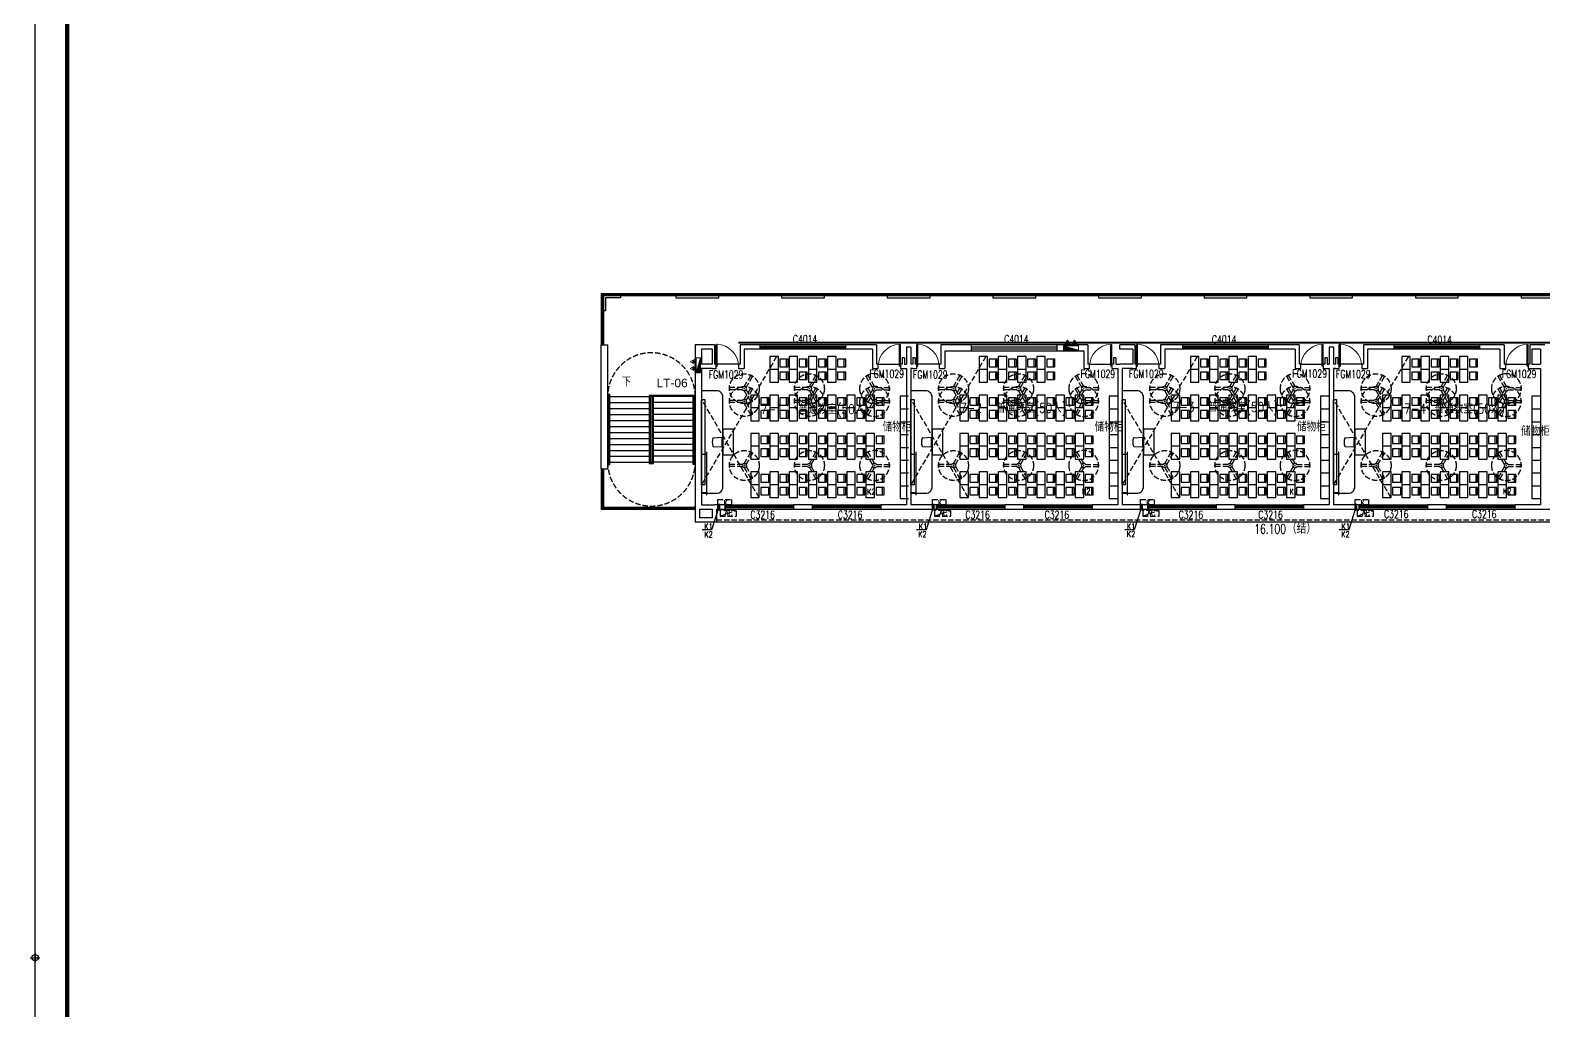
# Model space of a CAD drawing. Extents: x 447078 to 1776277, y 243534 to 519428.
# Drawn here: x 1346545 to 1417447, y 427543 to 473486 of the extents above; entities that cross this region are included whole.
import ezdxf

# ---------------------------------------------------------------- set-up
doc = ezdxf.new("R2010")
doc.units = 0
doc.header["$LTSCALE"] = 1000
doc.header["$MEASUREMENT"] = 0
for name, pattern in [('AP-02-RETAIL$0$DASH', [0.35, 0.25, -0.1]), ('DASH', [0.35, 0.25, -0.1]), ('HIDDEN3', [1.905, 1.27, -0.635])]:
    doc.linetypes.add(name, pattern=pattern)
for name, color, linetype, lineweight in [('1#2#五层消火栓$0$P-HUDR-MISC', 13, 'Continuous', 25), ('1#2#五层消火栓$0$体育文娱中心3F消火栓$0$P-HUDR-MISC', 13, 'Continuous', 20), ('A桥架图层', 2, 'Continuous', 40)]:
    doc.layers.add(name, color=color, linetype=linetype, lineweight=lineweight)
for name, color, linetype in [('A-DOOR', 2, 'Continuous'), ('A-EQPM-MECH', 191, 'Continuous'), ('A-FIXT-DASH', 211, 'HIDDEN3'), ('A-FURN', 251, 'Continuous'), ('A-HRAL', 104, 'Continuous'), ('A-OVER', 23, 'Continuous'), ('A-STRS', 2, 'Continuous'), ('A-WALL', 140, 'Continuous'), ('A-WIND', 2, 'Continuous'), ('A-WIND-IDEN', 4, 'Continuous'), ('G-0-XREF', 2, 'Continuous'), ('G-ANNO-NOTE', 80, 'Continuous'), ('X-连廊栏杆修改', 43, 'Continuous'), ('图框CCDI_B0GA0+0.00$0$G-BORD', 3, 'Continuous'), ('家具', 9, 'Continuous')]:
    doc.layers.add(name, color=color, linetype=linetype)
doc.styles.add('_TCH_DIM', font='SIMPLEX', dxfattribs={"bigfont": 'GBCBIG'})
doc.styles.add('_TCH_WINDOW', font='SIMPLEX', dxfattribs={"height": 3.5, "bigfont": 'GBCBIG'})
doc.styles.add('CCDI_T_G01', font='')
doc.styles.add('CCDI_T_G02', font='simplex.shx', dxfattribs={"width": 0.8, "bigfont": 'zjdz.shx'})
doc.styles.add('Note$0$CCDI-TOG-02', font='simplex.shx', dxfattribs={"width": 0.8, "bigfont": 'zjdz.shx'})
doc.styles.get('CCDI_T_G01').set_extended_font_data('Arial')

# ---------------------------------------------------------------- blocks, each defined once
blk = doc.blocks.new('图框CCDI_B0GA0+0.00$0$MidPoitent')
for p, q in [((-1.5, 0), (1.5, 0)), ((0, -1.5), (0, 1.5))]:
    blk.add_line(p, q)
blk.add_circle((0, 0), 1)
blk = doc.blocks.new('图框CCDI_B0GA0+0.00')
at = {"layer": '图框CCDI_B0GA0+0.00$0$G-BORD'}
blk.add_lwpolyline([(0, 84100), (118900, 84100), (118900, 0), (0, 0)], close=True, dxfattribs=at)
at = {"layer": '图框CCDI_B0GA0+0.00$0$G-BORD', "const_width": 140}
blk.add_lwpolyline([(3300, 83100), (117900, 83100), (117900, 1000), (3300, 1000)], close=True, dxfattribs=at)
at = {"layer": '图框CCDI_B0GA0+0.00$0$G-BORD', "xscale": 100, "yscale": 100, "zscale": 100}
blk.add_blockref('图框CCDI_B0GA0+0.00$0$MidPoitent', (59450, 0), dxfattribs=at)
blk = doc.blocks.new('3600-3')
at = {"layer": 'A-STRS'}
for p, q in [((-2050, 3080), (-50, 3080)), ((2050, 3080), (50, 3080)), ((-2050, 2800), (-50, 2800)), ((-2050, 2520), (-50, 2520)), ((-2050, 2240), (-50, 2240)), ((2050, 2800), (50, 2800)), ((2050, 2520), (50, 2520)), ((2050, 2240), (50, 2240)), ((-2050, 1960), (-50, 1960)), ((-2050, 1680), (-50, 1680)), ((2050, 1960), (50, 1960)), ((2050, 1680), (100, 1680)), ((-2050, 1400), (-50, 1400)), ((-2050, 1120), (-50, 1120)), ((-2050, 840), (-50, 840)), ((2050, 1120), (50, 1120)), ((2050, 840), (50, 840)), ((2050, 1400), (100, 1400)), ((-2050, 560), (-50, 560)), ((-2050, 280), (-50, 280)), ((-2050, 0), (-50, 0)), ((2050, 560), (50, 560)), ((2050, 280), (50, 280)), ((2050, 0), (50, 0))]:
    blk.add_line(p, q, dxfattribs=at)
for points in [[(-2050, -100), (-1950, -100), (-1950, 3180), (-2050, 3180)], [(-2050, -50), (-2000, -50), (-2000, 3130), (-2050, 3130)], [(2050, 3130), (-100, 3130), (-100, -50), (100, -50), (100, 3080)], [(50, 1120), (50, 3080), (-50, 3080), (-50, 0), (50, 0), (50, 1136)], [(2050, -100), (1950, -100), (1950, 3080)], [(2050, -50), (2000, -50), (2000, 3080)]]:
    blk.add_lwpolyline(points, dxfattribs=at)
at = {"layer": 'A-STRS', "linetype": 'DASH'}
for centre, start, end in [((0, 3080), 0, 180), ((0, 0), 180, 0)]:
    blk.add_arc(centre, 2050, start, end, dxfattribs=at)
blk = doc.blocks.new('dfc-1')
at = {"layer": 'A-FURN', "linetype": 'DASH'}
for p, q in [((-87, 50), (-698, 50)), ((0, 100), (306, 630)), ((87, 50), (392, 580)), ((-87, -50), (-698, -50)), ((0, -100), (306, -630)), ((87, -50), (392, -580))]:
    blk.add_line(p, q, dxfattribs=at)
for radius in [700, 100, 10]:
    blk.add_circle((0, 0), radius, dxfattribs=at)
for start, end in [(175.90396, 184.09604), (55.90396, 64.09604), (295.90396, 304.09604)]:
    blk.add_arc((0, 0), 700, start, end, dxfattribs=at)
blk = doc.blocks.new('CHAIR4')
at = {"layer": 'A-FURN'}
for p, q in [((-449, 226), (0, 248)), ((0, 248), (0, -248)), ((-449, -226), (0, -248))]:
    blk.add_line(p, q, dxfattribs=at)
for centre, radius, start, end in [((267, 0), 767, 164.29246, 195.70754), ((-447, 201), 25, 92.86241, 164.29246), ((-447, -201), 25, 195.70754, 267.13759)]:
    blk.add_arc(centre, radius, start, end, dxfattribs=at)
blk = doc.blocks.new('EETETET')
at = {"layer": 'A-FURN'}
for p, q in [((-35, 2875), (-35, 2525)), ((865, 2875), (865, 2525)), ((1765, 2875), (1765, 2525)), ((2665, 2875), (2665, 2525)), ((-400, 2400), (-800, 2400)), ((-35, 2275), (-35, 1925)), ((500, 2400), (100, 2400)), ((865, 2275), (865, 1925)), ((1400, 2400), (1000, 2400)), ((1765, 2275), (1765, 1925)), ((2300, 2400), (1900, 2400)), ((2665, 2275), (2665, 1925)), ((-935, 1075), (-935, 725)), ((-35, 1075), (-35, 725)), ((865, 1075), (865, 725)), ((1765, 1075), (1765, 725)), ((2665, 1075), (2665, 725)), ((3565, 1075), (3565, 725)), ((4465, 1075), (4465, 725)), ((-1300, 600), (-1700, 600)), ((-935, 475), (-935, 125)), ((-400, 600), (-800, 600)), ((-35, 475), (-35, 125)), ((500, 600), (100, 600)), ((865, 475), (865, 125)), ((1400, 600), (1000, 600)), ((1765, 475), (1765, 125)), ((2300, 600), (1900, 600)), ((2665, 475), (2665, 125)), ((3200, 600), (2800, 600)), ((3565, 475), (3565, 125)), ((4100, 600), (3700, 600)), ((4465, 475), (4465, 125)), ((-1300, -1200), (-1700, -1200)), ((-935, -725), (-935, -1075)), ((-935, -1325), (-935, -1675)), ((-400, -1200), (-800, -1200)), ((-35, -725), (-35, -1075)), ((-35, -1325), (-35, -1675)), ((500, -1200), (100, -1200)), ((865, -725), (865, -1075)), ((865, -1325), (865, -1675)), ((1400, -1200), (1000, -1200)), ((1765, -725), (1765, -1075)), ((1765, -1325), (1765, -1675)), ((2300, -1200), (1900, -1200)), ((2665, -725), (2665, -1075)), ((2665, -1325), (2665, -1675)), ((3200, -1200), (2800, -1200)), ((3565, -725), (3565, -1075)), ((3565, -1325), (3565, -1675)), ((4100, -1200), (3700, -1200)), ((4465, -725), (4465, -1075)), ((4465, -1325), (4465, -1675)), ((-35, -2525), (-35, -2875)), ((865, -2525), (865, -2875)), ((1765, -2525), (1765, -2875)), ((2665, -2525), (2665, -2875)), ((3565, -2525), (3565, -2875)), ((4465, -2525), (4465, -2875)), ((-1300, -3000), (-1700, -3000)), ((-400, -3000), (-800, -3000)), ((-35, -3125), (-35, -3475)), ((500, -3000), (100, -3000)), ((865, -3125), (865, -3475)), ((1400, -3000), (1000, -3000)), ((1765, -3125), (1765, -3475)), ((2300, -3000), (1900, -3000)), ((2665, -3125), (2665, -3475)), ((3200, -3000), (2800, -3000)), ((3565, -3125), (3565, -3475)), ((4100, -3000), (3700, -3000)), ((4465, -3125), (4465, -3475))]:
    blk.add_line(p, q, dxfattribs=at)
for points in [[(-800, 3000), (-800, 1800), (-400, 1800), (-400, 3000)], [(50, 2525), (50, 2875), (-330, 2875), (-330, 2525)], [(100, 3000), (100, 1800), (500, 1800), (500, 3000)], [(950, 2525), (950, 2875), (570, 2875), (570, 2525)], [(1000, 3000), (1000, 1800), (1400, 1800), (1400, 3000)], [(1850, 2525), (1850, 2875), (1470, 2875), (1470, 2525)], [(1900, 3000), (1900, 1800), (2300, 1800), (2300, 3000)], [(2750, 2525), (2750, 2875), (2370, 2875), (2370, 2525)], [(50, 1925), (50, 2275), (-330, 2275), (-330, 1925)], [(950, 1925), (950, 2275), (570, 2275), (570, 1925)], [(1850, 1925), (1850, 2275), (1470, 2275), (1470, 1925)], [(2750, 1925), (2750, 2275), (2370, 2275), (2370, 1925)], [(-4000, 1000), (-3850, 1000), (-3850, -3000), (-4000, -3000)], [(-1700, 1200), (-1700, 0), (-1300, 0), (-1300, 1200)], [(-850, 725), (-850, 1075), (-1230, 1075), (-1230, 725)], [(-800, 1200), (-800, 0), (-400, 0), (-400, 1200)], [(50, 725), (50, 1075), (-330, 1075), (-330, 725)], [(100, 1200), (100, 0), (500, 0), (500, 1200)], [(950, 725), (950, 1075), (570, 1075), (570, 725)], [(1000, 1200), (1000, 0), (1400, 0), (1400, 1200)], [(1850, 725), (1850, 1075), (1470, 1075), (1470, 725)], [(1900, 1200), (1900, 0), (2300, 0), (2300, 1200)], [(2750, 725), (2750, 1075), (2370, 1075), (2370, 725)], [(2800, 1200), (2800, 0), (3200, 0), (3200, 1200)], [(3650, 725), (3650, 1075), (3270, 1075), (3270, 725)], [(3700, 1200), (3700, 0), (4100, 0), (4100, 1200)], [(4550, 725), (4550, 1075), (4170, 1075), (4170, 725)], [(-850, 125), (-850, 475), (-1230, 475), (-1230, 125)], [(50, 125), (50, 475), (-330, 475), (-330, 125)], [(950, 125), (950, 475), (570, 475), (570, 125)], [(1850, 125), (1850, 475), (1470, 475), (1470, 125)], [(2750, 125), (2750, 475), (2370, 475), (2370, 125)], [(3650, 125), (3650, 475), (3270, 475), (3270, 125)], [(4550, 125), (4550, 475), (4170, 475), (4170, 125)], [(-3000, -400), (-3000, -1600), (-2500, -1600), (-2500, -400)], [(-1700, -600), (-1700, -1800), (-1300, -1800), (-1300, -600)], [(-800, -600), (-800, -1800), (-400, -1800), (-400, -600)], [(100, -600), (100, -1800), (500, -1800), (500, -600)], [(1000, -600), (1000, -1800), (1400, -1800), (1400, -600)], [(1900, -600), (1900, -1800), (2300, -1800), (2300, -600)], [(2800, -600), (2800, -1800), (3200, -1800), (3200, -600)], [(3700, -600), (3700, -1800), (4100, -1800), (4100, -600)], [(-850, -1075), (-850, -725), (-1230, -725), (-1230, -1075)], [(-850, -1675), (-850, -1325), (-1230, -1325), (-1230, -1675)], [(50, -1075), (50, -725), (-330, -725), (-330, -1075)], [(50, -1675), (50, -1325), (-330, -1325), (-330, -1675)], [(950, -1075), (950, -725), (570, -725), (570, -1075)], [(950, -1675), (950, -1325), (570, -1325), (570, -1675)], [(1850, -1075), (1850, -725), (1470, -725), (1470, -1075)], [(1850, -1675), (1850, -1325), (1470, -1325), (1470, -1675)], [(2750, -1075), (2750, -725), (2370, -725), (2370, -1075)], [(2750, -1675), (2750, -1325), (2370, -1325), (2370, -1675)], [(3650, -1075), (3650, -725), (3270, -725), (3270, -1075)], [(3650, -1675), (3650, -1325), (3270, -1325), (3270, -1675)], [(4550, -1075), (4550, -725), (4170, -725), (4170, -1075)], [(4550, -1675), (4550, -1325), (4170, -1325), (4170, -1675)], [(-4000, -1585), (-4000, -1565), (-3770, -1565), (-3770, -1585)], [(-3750, -3475), (-3750, -1475), (-3770, -1475), (-3770, -3475)], [(-1700, -2400), (-1700, -3600), (-1300, -3600), (-1300, -2400)], [(-850, -2875), (-850, -2525), (-1230, -2525), (-1230, -2875)], [(-800, -2400), (-800, -3600), (-400, -3600), (-400, -2400)], [(50, -2875), (50, -2525), (-330, -2525), (-330, -2875)], [(100, -2400), (100, -3600), (500, -3600), (500, -2400)], [(950, -2875), (950, -2525), (570, -2525), (570, -2875)], [(1000, -2400), (1000, -3600), (1400, -3600), (1400, -2400)], [(1850, -2875), (1850, -2525), (1470, -2525), (1470, -2875)], [(1900, -2400), (1900, -3600), (2300, -3600), (2300, -2400)], [(2750, -2875), (2750, -2525), (2370, -2525), (2370, -2875)], [(2800, -2400), (2800, -3600), (3200, -3600), (3200, -2400)], [(3650, -2875), (3650, -2525), (3270, -2525), (3270, -2875)], [(3700, -2400), (3700, -3600), (4100, -3600), (4100, -2400)], [(4550, -2875), (4550, -2525), (4170, -2525), (4170, -2875)], [(-4000, -3385), (-4000, -3365), (-3770, -3365), (-3770, -3385)], [(-850, -3475), (-850, -3125), (-1230, -3125), (-1230, -3475)], [(50, -3475), (50, -3125), (-330, -3125), (-330, -3475)], [(950, -3475), (950, -3125), (570, -3125), (570, -3475)], [(1850, -3475), (1850, -3125), (1470, -3125), (1470, -3475)], [(2750, -3475), (2750, -3125), (2370, -3125), (2370, -3475)], [(3650, -3475), (3650, -3125), (3270, -3125), (3270, -3475)], [(4550, -3475), (4550, -3125), (4170, -3125), (4170, -3475)]]:
    blk.add_lwpolyline(points, close=True, dxfattribs=at)
for points in [[(5700, 1150), (5300, 1150), (5300, -3650), (5700, -3650)], [(5300, 550), (5700, 550)], [(5300, -50), (5700, -50)], [(5300, -650), (5700, -650)], [(5300, -1250), (5700, -1250)], [(5300, -1850), (5700, -1850)], [(5300, -2450), (5700, -2450)], [(5300, -3050), (5700, -3050)]]:
    blk.add_lwpolyline(points, dxfattribs=at)
at = {"layer": '家具', "linetype": 'DASH'}
for points in [[(-491, 3000), (-4000, -3000)], [(-1309, -3600), (-4000, 1000)]]:
    blk.add_lwpolyline(points, dxfattribs=at)
at = {"layer": '家具'}
blk.add_lwpolyline([(-4000, -3400), (-3300, -3400, 0.414214), (-3000, -3100), (-3000, 1100, 0.414214), (-3300, 1400), (-4000, 1400)], format="xyb", dxfattribs=at)
at = {"layer": 'A-FURN'}
for p in [(-2000, 1500), (1050, 1500), (-2000, -2100), (1050, -2100)]:
    blk.add_blockref('dfc-1', p, dxfattribs=at)
at = {"layer": 'A-FURN', "xscale": -1}
blk.add_blockref('dfc-1', (4100, 1500), dxfattribs=at)
at = {"layer": 'A-FURN', "xscale": 0.9000000059604617, "yscale": 0.9000000059604617, "zscale": 0.9000000059604617, "rotation": 359.9999175806986}
blk.add_blockref('CHAIR4', (-3050, -1000), dxfattribs=at)
at = {"layer": 'A-WALL', "xscale": -1}
blk.add_blockref('dfc-1', (4100, -2100), dxfattribs=at)
blk = doc.blocks.new('KTXT')
at = {"layer": 'A-EQPM-MECH', "linetype": 'DASH'}
blk.add_line((340603, 544837), (341368, 545104), dxfattribs=at)
at = {"layer": 'A-EQPM-MECH'}
blk.add_lwpolyline([(340486, 545130), (340586, 545130), (340586, 545380), (340486, 545380)], close=True, dxfattribs=at)
at = {"layer": 'A-EQPM-MECH', "linetype": 'DASH'}
for points in [[(341135, 545355), (340497, 545355), (340497, 545605), (341135, 545605)], [(340603, 544837), (341368, 544837), (341368, 545104), (340603, 545104)]]:
    blk.add_lwpolyline(points, close=True, dxfattribs=at)
at = {"layer": 'A-EQPM-MECH'}
blk.add_lwpolyline([(340536, 545130), (340536, 545380)], dxfattribs=at)
at = {"layer": 'A-FIXT-DASH'}
blk.add_lwpolyline([(340536, 545257), (340205, 544189), (339758, 544189)], dxfattribs=at)
at = {"layer": 'A-EQPM-MECH', "style": 'Note$0$CCDI-TOG-02', "text_generation_flag": 4, "width": 0.8}
blk.add_text('K', height=200, dxfattribs=at).set_placement((340774, 545575))
at = {"layer": 'A-EQPM-MECH', "style": '_TCH_DIM', "width": 0.705882}
blk.add_text('AC', height=297.5, dxfattribs=at).set_placement((340820, 544837))
at = {"layer": 'A-FIXT-DASH', "style": 'CCDI_T_G02', "width": 0.8}
blk.add_text('K1', height=265.8, dxfattribs=at).set_placement((339862, 544216))
blk = doc.blocks.new('LGEET2423')
at = {"layer": 'X-连廊栏杆修改'}
blk.add_lwpolyline([(900, 0), (900, 200), (200, 200), (200, 800), (0, 800)], dxfattribs=at)
for points in [[(3500, 200), (5500, 200), (5500, 0), (3500, 0)], [(8450, 200), (10450, 200), (10450, 0), (8450, 0)], [(13400, 200), (15400, 200), (15400, 0), (13400, 0)], [(18350, 200), (20350, 200), (20350, 0), (18350, 0)], [(23300, 200), (25300, 200), (25300, 0), (23300, 0)], [(28250, 200), (30250, 200), (30250, 0), (28250, 0)], [(33200, 200), (35200, 200), (35200, 0), (33200, 0)], [(38150, 200), (40150, 200), (40150, 0), (38150, 0)], [(43100, 200), (45100, 200), (45100, 0), (43100, 0)], [(48050, 200), (50050, 200), (50050, 0), (48050, 0)], [(53000, 200), (55000, 200), (55000, 0), (53000, 0)]]:
    blk.add_lwpolyline(points, close=True, dxfattribs=at)
blk = doc.blocks.new('$TCHSYS$WIN2D')
for p, q in [((-0.5, 0.5), (0.5, 0.5)), ((-0.5, 0.5), (-0.5, -0.5)), ((0.5, 0.5), (0.5, -0.5)), ((0.5, 0.167), (-0.5, 0.167)), ((0.5, -0.167), (-0.5, -0.167)), ((-0.5, -0.5), (0.5, -0.5))]:
    blk.add_line(p, q)
blk = doc.blocks.new('$DorLib2D$00000001')
for p, q in [((0.45, 0.975), (0.5, 0.975)), ((0.45, 0), (0.45, 0.975)), ((0.5, 0), (0.5, 0.975)), ((0.5, 0), (0.45, 0))]:
    blk.add_line(p, q)
at = {"lineweight": 13}
blk.add_arc((0.475, 0), 0.975, 91.46928, 180, dxfattribs=at)
blk = doc.blocks.new('1#2#五层消火栓$0$体育文娱中心3F消火栓$0$A$C59133534')
at = {"layer": '1#2#五层消火栓$0$体育文娱中心3F消火栓$0$P-HUDR-MISC', "ltscale": 5}
blk.add_hatch(color=256, dxfattribs=at).paths.add_polyline_path([(50, 0), (-650, 200), (-650, 0)])
at = {"layer": '1#2#五层消火栓$0$体育文娱中心3F消火栓$0$P-HUDR-MISC'}
h = blk.add_hatch(dxfattribs=at)
h.set_pattern_fill('JIS_WOOD', color=256, scale=20, style=0)
h.set_pattern_definition([(45, (39.371, -152.983), (-10, 10), [])])
h.paths.add_polyline_path([(-410.5, 259), (-410.5, 350), (-501.5, 350), (-501.5, 259)])
h = blk.add_hatch(dxfattribs=at)
h.set_pattern_fill('JIS_WOOD', color=256, scale=20, style=0)
h.set_pattern_definition([(45, (360.371, -152.983), (-10, 10), [])])
h.paths.add_polyline_path([(-89.5, 259), (-89.5, 350), (-180.5, 350), (-180.5, 259)])
for p, q in [((-650, 200), (50, 0)), ((-456, 469), (-595, 228)), ((-595, 228), (-317, 228)), ((-501.5, 259), (-501.5, 350)), ((-501.5, 350), (-410.5, 350)), ((-501.5, 259), (-410.5, 259)), ((-456, 469), (-317, 228)), ((-410.5, 259), (-410.5, 350)), ((-135, 469), (-274, 228)), ((-274, 228), (4, 228)), ((-180.5, 259), (-180.5, 350)), ((-180.5, 350), (-89.5, 350)), ((-180.5, 259), (-89.5, 259)), ((-135, 469), (4, 228)), ((-89.5, 259), (-89.5, 350))]:
    blk.add_line(p, q, dxfattribs=at)
at = {"layer": '1#2#五层消火栓$0$体育文娱中心3F消火栓$0$P-HUDR-MISC', "ltscale": 5}
blk.add_lwpolyline([(-650, 200), (50, 200), (50, 0), (-650, 0)], close=True, dxfattribs=at)
blk = doc.blocks.new('1#2#五层消火栓')
at = {"layer": '1#2#五层消火栓$0$P-HUDR-MISC', "ltscale": 0.1}
blk.add_blockref('1#2#五层消火栓$0$体育文娱中心3F消火栓$0$A$C59133534', (1395596, 458501), dxfattribs=at)
at = {"layer": '1#2#五层消火栓$0$P-HUDR-MISC', "ltscale": 0.1, "rotation": 90}
blk.add_blockref('1#2#五层消火栓$0$体育文娱中心3F消火栓$0$A$C59133534', (1377936, 458091), dxfattribs=at)

msp = doc.modelspace()

# ---------------------------------------------------------------- linework, layer by layer
at = {"layer": 'A-DOOR'}
for p, q in [((1379720.6, 457841.4), (1378670.6, 457841.4)), ((1386270.6, 457841.4), (1387320.6, 457841.4)), ((1389120.6, 457841.4), (1388070.6, 457841.4)), ((1396170.6, 457841.4), (1397220.6, 457841.4)), ((1399420.6, 457841.4), (1398370.6, 457841.4)), ((1406070.6, 457841.4), (1407120.6, 457841.4)), ((1408920.6, 457841.4), (1407870.6, 457841.4)), ((1415670.6, 457841.4), (1416720.6, 457841.4))]:
    msp.add_line(p, q, dxfattribs=at)
at = {"layer": 'A-HRAL'}
for points in [[(1430345.6, 463141.4), (1430345.6, 461091.4), (1373345.6, 461091.4), (1373345.6, 458741.4)], [(1430395.6, 463141.4), (1430395.6, 461041.4), (1373395.6, 461041.4), (1373395.6, 458741.4)], [(1373345.6, 452941.4), (1373345.6, 451091.4), (1377695.6, 451091.4)], [(1373395.6, 452941.4), (1373395.6, 451141.4), (1377695.6, 451141.4)]]:
    msp.add_lwpolyline(points, dxfattribs=at)
at = {"layer": 'A-OVER', "linetype": 'AP-02-RETAIL$0$DASH'}
msp.add_line((1378695.6, 450541.4), (1433195.6, 450541.4), dxfattribs=at)
at = {"layer": 'A-OVER'}
msp.add_line((1433295.6, 450441.4), (1378695.6, 450441.4), dxfattribs=at)
for points in [[(1430295.6, 463141.4), (1430295.6, 461141.4), (1373295.6, 461141.4), (1373295.6, 458741.4)], [(1373295.6, 452941.4), (1373295.6, 451041.4), (1377695.6, 451041.4)]]:
    msp.add_lwpolyline(points, dxfattribs=at)
at = {"layer": 'A-WALL'}
for p, q in [((1373295.6, 452941.4), (1373295.6, 458741.4)), ((1373295.6, 458741.4), (1373595.6, 458741.4)), ((1373595.6, 452941.4), (1373595.6, 458741.4)), ((1377695.6, 458741.4), (1377695.6, 457741.4)), ((1378595.6, 458741.4), (1377695.6, 458741.4)), ((1378595.6, 458741.4), (1378595.6, 457841.4)), ((1379795.6, 458741.4), (1379795.6, 457841.4)), ((1380745.6, 458741.4), (1379795.6, 458741.4)), ((1380745.6, 458541.4), (1380745.6, 458741.4)), ((1380745.6, 458541.4), (1380745.6, 458741.4)), ((1384745.6, 458541.4), (1384745.6, 458741.4)), ((1386195.6, 458741.4), (1384745.6, 458741.4)), ((1384745.6, 458541.4), (1384745.6, 458741.4)), ((1386195.6, 458741.4), (1386195.6, 457841.4)), ((1389195.6, 458741.4), (1389195.6, 457841.4)), ((1390645.6, 458741.4), (1389195.6, 458741.4)), ((1390645.6, 458441.4), (1390645.6, 458741.4)), ((1394645.6, 458441.4), (1394645.6, 458741.4)), ((1396095.6, 458741.4), (1394645.6, 458741.4)), ((1396095.6, 458741.4), (1396095.6, 457841.4)), ((1398295.6, 458741.4), (1397595.6, 458741.4)), ((1397595.6, 458541.4), (1397595.6, 458741.4)), ((1398295.6, 458741.4), (1398295.6, 457841.4)), ((1399495.6, 458741.4), (1399495.6, 457841.4)), ((1400545.6, 458741.4), (1399495.6, 458741.4)), ((1400545.6, 458541.4), (1400545.6, 458741.4)), ((1404545.6, 458541.4), (1404545.6, 458741.4)), ((1405995.6, 458741.4), (1404545.6, 458741.4)), ((1405995.6, 458741.4), (1405995.6, 457841.4)), ((1408995.6, 458741.4), (1408995.6, 457841.4)), ((1410445.6, 458741.4), (1408995.6, 458741.4)), ((1410445.6, 458541.4), (1410445.6, 458741.4)), ((1410445.6, 458541.4), (1410445.6, 458741.4)), ((1414445.6, 458541.4), (1414445.6, 458741.4)), ((1415595.6, 458741.4), (1414445.6, 458741.4)), ((1414445.6, 458541.4), (1414445.6, 458741.4)), ((1415595.6, 458741.4), (1415595.6, 457841.4)), ((1416795.6, 458741.4), (1416795.6, 457841.4)), ((1417495.6, 458741.4), (1416795.6, 458741.4)), ((1377995.6, 458541.4), (1377995.6, 457841.4)), ((1378495.6, 458541.4), (1377995.6, 458541.4)), ((1378495.6, 458541.4), (1378495.6, 457841.4)), ((1379995.6, 458541.4), (1379995.6, 457641.4)), ((1380745.6, 458541.4), (1379995.6, 458541.4)), ((1385995.6, 458541.4), (1384745.6, 458541.4)), ((1385995.6, 458541.4), (1385995.6, 457641.4)), ((1387395.6, 458141.4), (1387395.6, 457841.4)), ((1387495.6, 458141.4), (1387395.6, 458141.4)), ((1387495.6, 458141.4), (1387495.6, 457841.4)), ((1387595.6, 458641.4), (1387595.6, 457841.4)), ((1387795.6, 458641.4), (1387595.6, 458641.4)), ((1387795.6, 458641.4), (1387795.6, 457841.4)), ((1387895.6, 458141.4), (1387895.6, 457841.4)), ((1387995.6, 458141.4), (1387895.6, 458141.4)), ((1387995.6, 458141.4), (1387995.6, 457841.4)), ((1389395.6, 458441.4), (1389395.6, 457641.4)), ((1390645.6, 458441.4), (1389395.6, 458441.4)), ((1395895.6, 458441.4), (1394645.6, 458441.4)), ((1395895.6, 458441.4), (1395895.6, 457641.4)), ((1397295.6, 458141.4), (1397295.6, 457841.4)), ((1397395.6, 458141.4), (1397295.6, 458141.4)), ((1397395.6, 458141.4), (1397395.6, 457841.4)), ((1398195.6, 458541.4), (1397595.6, 458541.4)), ((1398195.6, 458541.4), (1398195.6, 457841.4)), ((1399695.6, 458541.4), (1399695.6, 457641.4)), ((1400545.6, 458541.4), (1399695.6, 458541.4)), ((1405795.6, 458541.4), (1404545.6, 458541.4)), ((1405795.6, 458541.4), (1405795.6, 457641.4)), ((1407195.6, 458141.4), (1407195.6, 457841.4)), ((1407295.6, 458141.4), (1407195.6, 458141.4)), ((1407295.6, 458141.4), (1407295.6, 457841.4)), ((1407395.6, 458641.4), (1407395.6, 457841.4)), ((1407595.6, 458641.4), (1407395.6, 458641.4)), ((1407595.6, 458641.4), (1407595.6, 457841.4)), ((1407695.6, 458141.4), (1407695.6, 457841.4)), ((1407795.6, 458141.4), (1407695.6, 458141.4)), ((1407795.6, 458141.4), (1407795.6, 457841.4)), ((1409195.6, 458541.4), (1409195.6, 457641.4)), ((1410445.6, 458541.4), (1409195.6, 458541.4)), ((1415395.6, 458541.4), (1414445.6, 458541.4)), ((1415395.6, 458541.4), (1415395.6, 457641.4)), ((1416895.6, 458541.4), (1416895.6, 457841.4)), ((1417295.6, 458541.4), (1416895.6, 458541.4)), ((1417295.6, 458541.4), (1417295.6, 457841.4)), ((1377695.6, 457741.4), (1377695.6, 451141.4)), ((1378495.6, 457841.4), (1377995.6, 457841.4)), ((1378495.6, 457641.4), (1377995.6, 457641.4)), ((1377995.6, 457641.4), (1377995.6, 451241.4)), ((1378495.6, 457641.4), (1378670.6, 457641.4)), ((1378670.6, 457841.4), (1378595.6, 457841.4)), ((1378670.6, 457641.4), (1378670.6, 457841.4)), ((1379795.6, 457841.4), (1379720.6, 457841.4)), ((1379720.6, 457841.4), (1379720.6, 457641.4)), ((1379720.6, 457641.4), (1379995.6, 457641.4)), ((1385995.6, 457641.4), (1386270.6, 457641.4)), ((1386270.6, 457841.4), (1386195.6, 457841.4)), ((1386270.6, 457641.4), (1386270.6, 457841.4)), ((1387395.6, 457841.4), (1387320.6, 457841.4)), ((1387320.6, 457841.4), (1387320.6, 457641.4)), ((1387320.6, 457641.4), (1387495.6, 457641.4)), ((1387495.6, 457841.4), (1387595.6, 457841.4)), ((1387495.6, 457641.4), (1387595.6, 457641.4)), ((1387595.6, 457641.4), (1387595.6, 451241.4)), ((1387895.6, 457841.4), (1387795.6, 457841.4)), ((1387895.6, 457641.4), (1387795.6, 457641.4)), ((1387795.6, 457641.4), (1387795.6, 451241.4)), ((1387895.6, 457641.4), (1388070.6, 457641.4)), ((1388070.6, 457841.4), (1387995.6, 457841.4)), ((1388070.6, 457641.4), (1388070.6, 457841.4)), ((1389195.6, 457841.4), (1389120.6, 457841.4)), ((1389120.6, 457841.4), (1389120.6, 457641.4)), ((1389120.6, 457641.4), (1389395.6, 457641.4)), ((1395895.6, 457641.4), (1396170.6, 457641.4)), ((1396170.6, 457841.4), (1396095.6, 457841.4)), ((1396170.6, 457641.4), (1396170.6, 457841.4)), ((1397295.6, 457841.4), (1397220.6, 457841.4)), ((1397220.6, 457841.4), (1397220.6, 457641.4)), ((1397220.6, 457641.4), (1397395.6, 457641.4)), ((1397395.6, 457841.4), (1397595.6, 457841.4)), ((1397395.6, 457641.4), (1397495.6, 457641.4)), ((1397495.6, 457641.4), (1397495.6, 451241.4)), ((1398195.6, 457841.4), (1397595.6, 457841.4)), ((1398195.6, 457641.4), (1397695.6, 457641.4)), ((1397695.6, 457641.4), (1397695.6, 451241.4)), ((1398195.6, 457641.4), (1398370.6, 457641.4)), ((1398370.6, 457841.4), (1398295.6, 457841.4)), ((1398370.6, 457641.4), (1398370.6, 457841.4)), ((1399495.6, 457841.4), (1399420.6, 457841.4)), ((1399420.6, 457841.4), (1399420.6, 457641.4)), ((1399420.6, 457641.4), (1399695.6, 457641.4)), ((1405795.6, 457641.4), (1406070.6, 457641.4)), ((1406070.6, 457841.4), (1405995.6, 457841.4)), ((1406070.6, 457641.4), (1406070.6, 457841.4)), ((1407195.6, 457841.4), (1407120.6, 457841.4)), ((1407120.6, 457841.4), (1407120.6, 457641.4)), ((1407120.6, 457641.4), (1407295.6, 457641.4)), ((1407295.6, 457841.4), (1407395.6, 457841.4)), ((1407295.6, 457641.4), (1407395.6, 457641.4)), ((1407395.6, 457641.4), (1407395.6, 451241.4)), ((1407695.6, 457841.4), (1407595.6, 457841.4)), ((1407695.6, 457641.4), (1407595.6, 457641.4)), ((1407595.6, 457641.4), (1407595.6, 451241.4)), ((1407695.6, 457641.4), (1407870.6, 457641.4)), ((1407870.6, 457841.4), (1407795.6, 457841.4)), ((1407870.6, 457641.4), (1407870.6, 457841.4)), ((1408995.6, 457841.4), (1408920.6, 457841.4)), ((1408920.6, 457841.4), (1408920.6, 457641.4)), ((1408920.6, 457641.4), (1409195.6, 457641.4)), ((1415395.6, 457641.4), (1415670.6, 457641.4)), ((1415670.6, 457841.4), (1415595.6, 457841.4)), ((1415670.6, 457641.4), (1415670.6, 457841.4)), ((1416795.6, 457841.4), (1416720.6, 457841.4)), ((1416720.6, 457841.4), (1416720.6, 457641.4)), ((1416720.6, 457641.4), (1416895.6, 457641.4)), ((1416895.6, 457841.4), (1417295.6, 457841.4)), ((1416895.6, 457641.4), (1417295.6, 457641.4)), ((1417295.6, 457641.4), (1417295.6, 451241.4)), ((1373295.6, 452941.4), (1373595.6, 452941.4)), ((1377695.6, 451141.4), (1377695.6, 450441.4)), ((1377895.6, 451041.4), (1377895.6, 450641.4)), ((1377895.6, 451041.4), (1378495.6, 451041.4)), ((1377995.6, 451241.4), (1378595.6, 451241.4)), ((1378495.6, 451041.4), (1378495.6, 450641.4)), ((1379095.6, 451241.4), (1378595.6, 451241.4)), ((1378695.6, 451041.4), (1378695.6, 450441.4)), ((1378695.6, 451041.4), (1379095.6, 451041.4)), ((1379095.6, 451041.4), (1379095.6, 451241.4)), ((1383195.6, 451241.4), (1382295.6, 451241.4)), ((1382295.6, 451241.4), (1382295.6, 451041.4)), ((1382295.6, 451041.4), (1383195.6, 451041.4)), ((1383195.6, 451041.4), (1383195.6, 451241.4)), ((1387595.6, 451241.4), (1386395.6, 451241.4)), ((1386395.6, 451241.4), (1386395.6, 451041.4)), ((1386395.6, 451041.4), (1387695.6, 451041.4)), ((1387695.6, 451041.4), (1388995.6, 451041.4)), ((1388995.6, 451241.4), (1387795.6, 451241.4)), ((1388995.6, 451041.4), (1388995.6, 451241.4)), ((1393095.6, 451241.4), (1392195.6, 451241.4)), ((1392195.6, 451241.4), (1392195.6, 451041.4)), ((1392195.6, 451041.4), (1393095.6, 451041.4)), ((1393095.6, 451041.4), (1393095.6, 451241.4)), ((1397495.6, 451241.4), (1396295.6, 451241.4)), ((1396295.6, 451241.4), (1396295.6, 451041.4)), ((1396295.6, 451041.4), (1397595.6, 451041.4)), ((1397595.6, 451041.4), (1398895.6, 451041.4)), ((1398895.6, 451241.4), (1397695.6, 451241.4)), ((1398895.6, 451041.4), (1398895.6, 451241.4)), ((1402995.6, 451241.4), (1402095.6, 451241.4)), ((1402095.6, 451241.4), (1402095.6, 451041.4)), ((1402095.6, 451041.4), (1402995.6, 451041.4)), ((1402995.6, 451041.4), (1402995.6, 451241.4)), ((1407395.6, 451241.4), (1406195.6, 451241.4)), ((1406195.6, 451241.4), (1406195.6, 451041.4)), ((1406195.6, 451041.4), (1407495.6, 451041.4)), ((1407495.6, 451041.4), (1408795.6, 451041.4)), ((1408795.6, 451241.4), (1407595.6, 451241.4)), ((1408795.6, 451041.4), (1408795.6, 451241.4)), ((1412895.6, 451241.4), (1411995.6, 451241.4)), ((1411995.6, 451241.4), (1411995.6, 451041.4)), ((1411995.6, 451041.4), (1412895.6, 451041.4)), ((1412895.6, 451041.4), (1412895.6, 451241.4)), ((1417295.6, 451241.4), (1416095.6, 451241.4)), ((1416095.6, 451241.4), (1416095.6, 451041.4)), ((1416095.6, 451041.4), (1417395.6, 451041.4)), ((1417395.6, 451041.4), (1418695.6, 451041.4)), ((1378695.6, 450441.4), (1377695.6, 450441.4)), ((1378495.6, 450641.4), (1377895.6, 450641.4))]:
    msp.add_line(p, q, dxfattribs=at)
at = {"layer": 'A-WIND'}
for p, q in [((1384745.6, 458741.4), (1380745.6, 458741.4)), ((1394645.6, 458741.4), (1390645.6, 458741.4)), ((1404545.6, 458741.4), (1400545.6, 458741.4)), ((1414445.6, 458741.4), (1410445.6, 458741.4)), ((1384745.6, 458674.7), (1380745.6, 458674.7)), ((1384745.6, 458674.7), (1380745.6, 458674.7)), ((1384745.6, 458608.1), (1380745.6, 458608.1)), ((1384745.6, 458608.1), (1380745.6, 458608.1)), ((1384745.6, 458541.4), (1380745.6, 458541.4)), ((1394645.6, 458641.4), (1390645.6, 458641.4)), ((1394645.6, 458541.4), (1390645.6, 458541.4)), ((1394645.6, 458441.4), (1390645.6, 458441.4)), ((1404545.6, 458674.7), (1400545.6, 458674.7)), ((1404545.6, 458608.1), (1400545.6, 458608.1)), ((1404545.6, 458541.4), (1400545.6, 458541.4)), ((1414445.6, 458674.7), (1410445.6, 458674.7)), ((1414445.6, 458674.7), (1410445.6, 458674.7)), ((1414445.6, 458608.1), (1410445.6, 458608.1)), ((1414445.6, 458608.1), (1410445.6, 458608.1)), ((1414445.6, 458541.4), (1410445.6, 458541.4))]:
    msp.add_line(p, q, dxfattribs=at)
at = {"layer": 'A桥架图层'}
msp.add_line((1437447.7, 458836.9), (1379719.4, 458836.9), dxfattribs=at)

# ---------------------------------------------------------------- block references
at = {"layer": 'A-DOOR', "xscale": 1050, "zscale": 1050}
for p, yscale, rotation in [((1379195.6, 457741.4), -1050, 179.9999999999785), ((1386795.6, 457741.4), 1050, 1.905744746097308e-11), ((1388595.6, 457741.4), -1050, 179.9999999999809), ((1396695.6, 457741.4), 1050, 1.905744746096991e-11), ((1398895.6, 457741.4), -1050, 179.9999999999785), ((1406595.6, 457741.4), 1050, 2.143962837350627e-11), ((1408395.6, 457741.4), -1050, 179.9999999999785), ((1416195.6, 457741.4), 1050, 1.905744746097308e-11)]:
    msp.add_blockref('$DorLib2D$00000001', p, dxfattribs=dict(at, yscale=yscale, rotation=rotation))
at = {"layer": 'A-EQPM-MECH'}
for p in [(1038259.5, -94113.9), (1048309.5, -94113.9), (1058059.5, -94113.9), (1068109.5, -94113.9)]:
    msp.add_blockref('KTXT', p, dxfattribs=at)
at = {"layer": 'A-FURN'}
for p in [(1379995.6, 456091.4), (1383045.6, 456091.4), (1389795.6, 456091.4), (1392845.6, 456091.4), (1399695.6, 456091.4), (1402745.6, 456091.4), (1409595.6, 456091.4), (1412645.6, 456091.4), (1379995.6, 453091.4), (1383045.6, 453091.4), (1389795.6, 453091.4), (1392845.6, 453091.4), (1399695.6, 453091.4), (1402745.6, 453091.4), (1409595.6, 453091.4), (1412645.6, 453091.4)]:
    msp.add_blockref('dfc-1', p, dxfattribs=at)
at = {"layer": 'A-FURN', "xscale": -1}
for p in [(1386095.6, 456091.4), (1395895.6, 456091.4), (1405795.6, 456091.4), (1415695.6, 456091.4)]:
    msp.add_blockref('dfc-1', p, dxfattribs=at)
at = {"layer": 'A-WALL', "xscale": -1, "rotation": 180}
msp.add_blockref('LGEET2423', (1373295.6, 461141.4), dxfattribs=at)
at = {"layer": 'A-WALL'}
for p in [(1381995.6, 455191.4), (1391795.6, 455191.4), (1401695.6, 455191.4), (1411595.6, 455191.4)]:
    msp.add_blockref('EETETET', p, dxfattribs=at)
at = {"layer": 'A-WALL', "xscale": -1}
for p in [(1386095.6, 453091.4), (1395895.6, 453091.4), (1405795.6, 453091.4), (1415695.6, 453091.4)]:
    msp.add_blockref('dfc-1', p, dxfattribs=at)
at = {"layer": 'A-WIND', "xscale": 3200, "yscale": 200, "zscale": 3200}
for p, rotation in [((1380695.6, 451141.4), 359.9999999999963), ((1384795.6, 451141.4), 359.9999999999963), ((1390595.6, 451141.4), 359.9999999999963), ((1394695.6, 451141.4), 359.9999999999963), ((1400495.6, 451141.4), 359.9999999999966), ((1404595.6, 451141.4), 359.9999999999966), ((1410395.6, 451141.4), 359.9999999999963), ((1414495.6, 451141.4), 359.9999999999963)]:
    msp.add_blockref('$TCHSYS$WIN2D', p, dxfattribs=dict(at, rotation=rotation))
at = {"layer": 'G-0-XREF', "xscale": 1.5, "yscale": 1.5, "zscale": 1.5, "rotation": 270}
msp.add_blockref('图框CCDI_B0GA0+0.00', (1346770.2, 519203.4), dxfattribs=at)
at = {"layer": 'G-0-XREF'}
for name, p in [('1#2#五层消火栓', (0, 0)), ('3600-3', (1375645.6, 453241.4))]:
    msp.add_blockref(name, p, dxfattribs=at)

# ---------------------------------------------------------------- texts
at = {"layer": 'A-FIXT-DASH', "style": 'CCDI_T_G02', "width": 0.8}
for p in [(1385746.7, 451726), (1395813.7, 451755.8), (1405538.9, 451726.3), (1415543.7, 451755.8), (1378124.3, 449725.7), (1388142.1, 449739.1), (1397913.6, 449754.9), (1407959.9, 449727.1)]:
    msp.add_text('K2', height=265.82, dxfattribs=at).set_placement(p)
at = {"layer": 'A-WIND-IDEN', "style": '_TCH_WINDOW', "width": 0.705882}
for s, p in [('C4014', (1382272, 458829.8)), ('C4014', (1392172, 458829.8)), ('C4014', (1401902.1, 458809.5)), ('C4014', (1411999.4, 458799.5)), ('C4014', (1411999.4, 458799.5)), ('FGM1029', (1378330.5, 457166.2)), ('FGM1029', (1385855, 457203.6)), ('FGM1029', (1387897.5, 457163.5)), ('FGM1029', (1395748.3, 457197.5)), ('FGM1029', (1398018.4, 457205)), ('FGM1029', (1405670.2, 457208.5)), ('FGM1029', (1407713.5, 457190.5)), ('FGM1029', (1415481.1, 457192.3)), ('C3216', (1380283.9, 450600.2)), ('C3216', (1384378.9, 450600.2)), ('C3216', (1390352.4, 450600.2)), ('C3216', (1394066.4, 450600.2)), ('C3216', (1400344.9, 450600.2)), ('C3216', (1404077.9, 450600.2)), ('C3216', (1409965.1, 450630)), ('C3216', (1414087.1, 450630))]:
    msp.add_text(s, height=375, rotation=360, dxfattribs=at).set_placement(p)
at = {"layer": 'G-ANNO-NOTE'}
for s, height, style, width, p in [('下', 450, 'CCDI_T_G02', 0.8, (1374250.8, 456787.2)), ('7-1', 450, 'CCDI_T_G02', 0.8, (1380777.1, 455510.6)), ('普通教室(50人)', 450, 'CCDI_T_G02', 0.8, (1382533.5, 455506.3)), ('7-2', 450, 'CCDI_T_G02', 0.8, (1390105.8, 455567.6)), ('普通教室(50人)', 450, 'CCDI_T_G02', 0.8, (1391787.7, 455563.3)), ('7-3', 450, 'CCDI_T_G02', 0.8, (1400066.7, 455610.6)), ('普通教室(50人)', 450, 'CCDI_T_G02', 0.8, (1401711.7, 455606.3)), ('7-4', 450, 'CCDI_T_G02', 0.8, (1410913.6, 455534.1)), ('普通教室(50人)', 450, 'CCDI_T_G02', 0.8, (1412330.5, 455529.8)), ('储物柜', 450, 'CCDI_T_G02', 0.8, (1386470.7, 454674.8)), ('储物柜', 450, 'CCDI_T_G02', 0.8, (1396405.7, 454674.8)), ('储物柜', 450, 'CCDI_T_G02', 0.8, (1405888.6, 454685.5)), ('储物柜', 450, 'CCDI_T_G02', 0.8, (1416387.8, 454477.7)), ('16.100', 446.25, '_TCH_DIM', 0.705882, (1403886.3, 449894.9))]:
    msp.add_text(s, height=height, dxfattribs=dict(at, style=style, width=width)).set_placement(p)
for s, height, style, p in [('LT-06', 400, 'CCDI_T_G01', (1375884.2, 456758.9)), ('（结）', 506.38, '_TCH_DIM', (1405416.3, 449894.9))]:
    msp.add_text(s, height=height, dxfattribs=dict(at, style=style)).set_placement(p)

doc.saveas('drawing.dxf')
